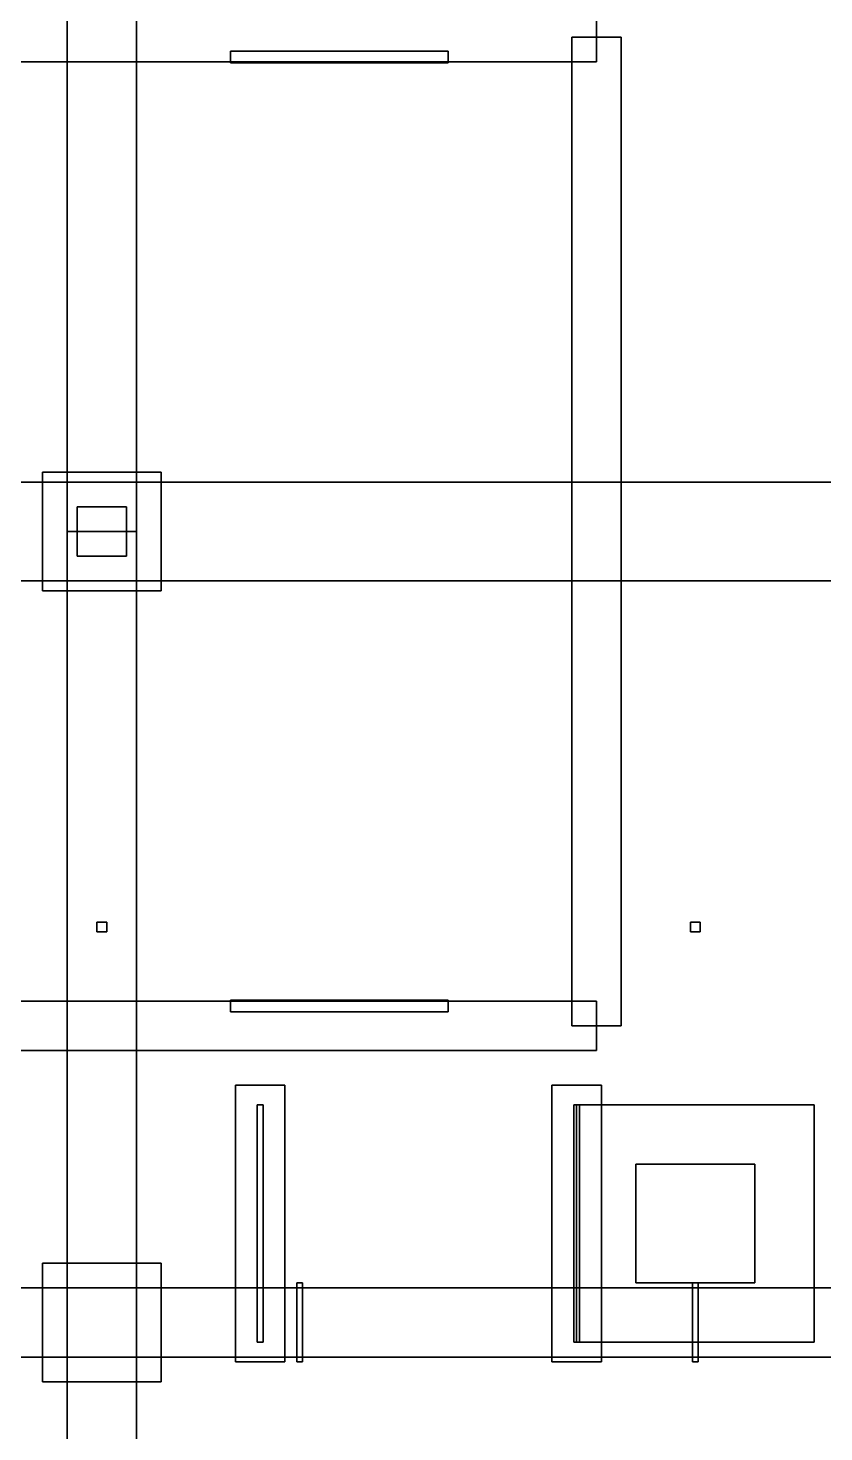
# Model space of a CAD drawing. Extents: x -17000 to 17000, y -13300 to 12090.
# Drawn here: x -373 to 3650, y -4554 to 2546 of the extents above; entities that cross this region are included whole.
import ezdxf

# ---------------------------------------------------------------- set-up
doc = ezdxf.new("R2010")
doc.units = 0
for name, color, linetype in [('A-DOOR', 3, 'CONTINUOUS'), ('A-FURN', 30, 'CONTINUOUS'), ('A-WALL', 7, 'CONTINUOUS'), ('E-CCTV', 3, 'CONTINUOUS'), ('E-LITE', 2, 'CONTINUOUS'), ('E-TRAY', 1, 'CONTINUOUS'), ('F-SPRN', 1, 'CONTINUOUS'), ('M-DIFF', 7, 'CONTINUOUS'), ('M-DUCT', 4, 'CONTINUOUS'), ('S-COLS', 9, 'CONTINUOUS'), ('S-SLAB', 8, 'CONTINUOUS')]:
    doc.layers.add(name, color=color, linetype=linetype)

msp = doc.modelspace()

# ---------------------------------------------------------------- linework, layer by layer
at = {"layer": 'A-DOOR'}
for points in [[(650, 2370, 2200), (1750, 2370, 2200), (1750, 2430, 2200), (650, 2430, 2200)], [(1750, 2370), (650, 2370), (650, 2430), (1750, 2430)], [(650, 2430), (650, 2430, 2200), (1750, 2430, 2200), (1750, 2430)], [(650, 2370), (650, 2370, 2200), (650, 2430, 2200), (650, 2430)], [(650, 2370, 6000), (1750, 2370, 6000), (1750, 2430, 6000), (650, 2430, 6000)], [(1750, 2370, 3800), (650, 2370, 3800), (650, 2430, 3800), (1750, 2430, 3800)], [(650, 2430, 3800), (650, 2430, 6000), (1750, 2430, 6000), (1750, 2430, 3800)], [(650, 2370, 3800), (650, 2370, 6000), (650, 2430, 6000), (650, 2430, 3800)], [(650, 2370, 9800), (1750, 2370, 9800), (1750, 2430, 9800), (650, 2430, 9800)], [(1750, 2370, 7600), (650, 2370, 7600), (650, 2430, 7600), (1750, 2430, 7600)], [(650, 2430, 7600), (650, 2430, 9800), (1750, 2430, 9800), (1750, 2430, 7600)], [(650, 2370, 7600), (650, 2370, 9800), (650, 2430, 9800), (650, 2430, 7600)], [(650, 2370, 13600), (1750, 2370, 13600), (1750, 2430, 13600), (650, 2430, 13600)], [(1750, 2370, 11400), (650, 2370, 11400), (650, 2430, 11400), (1750, 2430, 11400)], [(650, 2430, 11400), (650, 2430, 13600), (1750, 2430, 13600), (1750, 2430, 11400)], [(650, 2370, 11400), (650, 2370, 13600), (650, 2430, 13600), (650, 2430, 11400)], [(650, 2370, 17400), (1750, 2370, 17400), (1750, 2430, 17400), (650, 2430, 17400)], [(1750, 2370, 15200), (650, 2370, 15200), (650, 2430, 15200), (1750, 2430, 15200)], [(650, 2430, 15200), (650, 2430, 17400), (1750, 2430, 17400), (1750, 2430, 15200)], [(650, 2370, 15200), (650, 2370, 17400), (650, 2430, 17400), (650, 2430, 15200)], [(650, 2370, 21200), (1750, 2370, 21200), (1750, 2430, 21200), (650, 2430, 21200)], [(1750, 2370, 19000), (650, 2370, 19000), (650, 2430, 19000), (1750, 2430, 19000)], [(650, 2430, 19000), (650, 2430, 21200), (1750, 2430, 21200), (1750, 2430, 19000)], [(650, 2370, 19000), (650, 2370, 21200), (650, 2430, 21200), (650, 2430, 19000)], [(650, 2370, 25000), (1750, 2370, 25000), (1750, 2430, 25000), (650, 2430, 25000)], [(1750, 2370, 22800), (650, 2370, 22800), (650, 2430, 22800), (1750, 2430, 22800)], [(650, 2430, 22800), (650, 2430, 25000), (1750, 2430, 25000), (1750, 2430, 22800)], [(650, 2370, 22800), (650, 2370, 25000), (650, 2430, 25000), (650, 2430, 22800)], [(1750, 2370), (1750, 2430), (1750, 2430, 2200), (1750, 2370, 2200)], [(1750, 2370, 3800), (1750, 2430, 3800), (1750, 2430, 6000), (1750, 2370, 6000)], [(1750, 2370, 7600), (1750, 2430, 7600), (1750, 2430, 9800), (1750, 2370, 9800)], [(1750, 2370, 11400), (1750, 2430, 11400), (1750, 2430, 13600), (1750, 2370, 13600)], [(1750, 2370, 15200), (1750, 2430, 15200), (1750, 2430, 17400), (1750, 2370, 17400)], [(1750, 2370, 19000), (1750, 2430, 19000), (1750, 2430, 21200), (1750, 2370, 21200)], [(1750, 2370, 22800), (1750, 2430, 22800), (1750, 2430, 25000), (1750, 2370, 25000)], [(650, 2370), (1750, 2370), (1750, 2370, 2200), (650, 2370, 2200)], [(650, 2370, 3800), (1750, 2370, 3800), (1750, 2370, 6000), (650, 2370, 6000)], [(650, 2370, 7600), (1750, 2370, 7600), (1750, 2370, 9800), (650, 2370, 9800)], [(650, 2370, 11400), (1750, 2370, 11400), (1750, 2370, 13600), (650, 2370, 13600)], [(650, 2370, 15200), (1750, 2370, 15200), (1750, 2370, 17400), (650, 2370, 17400)], [(650, 2370, 19000), (1750, 2370, 19000), (1750, 2370, 21200), (650, 2370, 21200)], [(650, 2370, 22800), (1750, 2370, 22800), (1750, 2370, 25000), (650, 2370, 25000)], [(650, -2430, 2200), (1750, -2430, 2200), (1750, -2370, 2200), (650, -2370, 2200)], [(1750, -2430), (650, -2430), (650, -2370), (1750, -2370)], [(650, -2370), (650, -2370, 2200), (1750, -2370, 2200), (1750, -2370)], [(650, -2430), (650, -2430, 2200), (650, -2370, 2200), (650, -2370)], [(650, -2430, 6000), (1750, -2430, 6000), (1750, -2370, 6000), (650, -2370, 6000)], [(1750, -2430, 3800), (650, -2430, 3800), (650, -2370, 3800), (1750, -2370, 3800)], [(650, -2370, 3800), (650, -2370, 6000), (1750, -2370, 6000), (1750, -2370, 3800)], [(650, -2430, 3800), (650, -2430, 6000), (650, -2370, 6000), (650, -2370, 3800)], [(650, -2430, 9800), (1750, -2430, 9800), (1750, -2370, 9800), (650, -2370, 9800)], [(1750, -2430, 7600), (650, -2430, 7600), (650, -2370, 7600), (1750, -2370, 7600)], [(650, -2370, 7600), (650, -2370, 9800), (1750, -2370, 9800), (1750, -2370, 7600)], [(650, -2430, 7600), (650, -2430, 9800), (650, -2370, 9800), (650, -2370, 7600)], [(650, -2430, 13600), (1750, -2430, 13600), (1750, -2370, 13600), (650, -2370, 13600)], [(1750, -2430, 11400), (650, -2430, 11400), (650, -2370, 11400), (1750, -2370, 11400)], [(650, -2370, 11400), (650, -2370, 13600), (1750, -2370, 13600), (1750, -2370, 11400)], [(650, -2430, 11400), (650, -2430, 13600), (650, -2370, 13600), (650, -2370, 11400)], [(650, -2430, 17400), (1750, -2430, 17400), (1750, -2370, 17400), (650, -2370, 17400)], [(1750, -2430, 15200), (650, -2430, 15200), (650, -2370, 15200), (1750, -2370, 15200)], [(650, -2370, 15200), (650, -2370, 17400), (1750, -2370, 17400), (1750, -2370, 15200)], [(650, -2430, 15200), (650, -2430, 17400), (650, -2370, 17400), (650, -2370, 15200)], [(650, -2430, 21200), (1750, -2430, 21200), (1750, -2370, 21200), (650, -2370, 21200)], [(1750, -2430, 19000), (650, -2430, 19000), (650, -2370, 19000), (1750, -2370, 19000)], [(650, -2370, 19000), (650, -2370, 21200), (1750, -2370, 21200), (1750, -2370, 19000)], [(650, -2430, 19000), (650, -2430, 21200), (650, -2370, 21200), (650, -2370, 19000)], [(650, -2430, 25000), (1750, -2430, 25000), (1750, -2370, 25000), (650, -2370, 25000)], [(1750, -2430, 22800), (650, -2430, 22800), (650, -2370, 22800), (1750, -2370, 22800)], [(650, -2370, 22800), (650, -2370, 25000), (1750, -2370, 25000), (1750, -2370, 22800)], [(650, -2430, 22800), (650, -2430, 25000), (650, -2370, 25000), (650, -2370, 22800)], [(1750, -2430), (1750, -2370), (1750, -2370, 2200), (1750, -2430, 2200)], [(1750, -2430, 3800), (1750, -2370, 3800), (1750, -2370, 6000), (1750, -2430, 6000)], [(1750, -2430, 7600), (1750, -2370, 7600), (1750, -2370, 9800), (1750, -2430, 9800)], [(1750, -2430, 11400), (1750, -2370, 11400), (1750, -2370, 13600), (1750, -2430, 13600)], [(1750, -2430, 15200), (1750, -2370, 15200), (1750, -2370, 17400), (1750, -2430, 17400)], [(1750, -2430, 19000), (1750, -2370, 19000), (1750, -2370, 21200), (1750, -2430, 21200)], [(1750, -2430, 22800), (1750, -2370, 22800), (1750, -2370, 25000), (1750, -2430, 25000)], [(650, -2430), (1750, -2430), (1750, -2430, 2200), (650, -2430, 2200)], [(650, -2430, 3800), (1750, -2430, 3800), (1750, -2430, 6000), (650, -2430, 6000)], [(650, -2430, 7600), (1750, -2430, 7600), (1750, -2430, 9800), (650, -2430, 9800)], [(650, -2430, 11400), (1750, -2430, 11400), (1750, -2430, 13600), (650, -2430, 13600)], [(650, -2430, 15200), (1750, -2430, 15200), (1750, -2430, 17400), (650, -2430, 17400)], [(650, -2430, 19000), (1750, -2430, 19000), (1750, -2430, 21200), (650, -2430, 21200)], [(650, -2430, 22800), (1750, -2430, 22800), (1750, -2430, 25000), (650, -2430, 25000)], [(785, -4100, 1150), (815, -4100, 1150), (815, -2900, 1150), (785, -2900, 1150)], [(815, -4100, 350), (785, -4100, 350), (785, -2900, 350), (815, -2900, 350)], [(785, -2900, 350), (785, -2900, 1150), (815, -2900, 1150), (815, -2900, 350)], [(785, -4100, 350), (785, -4100, 1150), (785, -2900, 1150), (785, -2900, 350)], [(815, -4100, 350), (815, -2900, 350), (815, -2900, 1150), (815, -4100, 1150)], [(2385, -4100, 1150), (2415, -4100, 1150), (2415, -2900, 1150), (2385, -2900, 1150)], [(2415, -4100, 350), (2385, -4100, 350), (2385, -2900, 350), (2415, -2900, 350)], [(2385, -2900, 350), (2385, -2900, 1150), (2415, -2900, 1150), (2415, -2900, 350)], [(2385, -4100, 350), (2385, -4100, 1150), (2385, -2900, 1150), (2385, -2900, 350)], [(2415, -4100, 350), (2415, -2900, 350), (2415, -2900, 1150), (2415, -4100, 1150)], [(785, -4100, 350), (815, -4100, 350), (815, -4100, 1150), (785, -4100, 1150)], [(2385, -4100, 350), (2415, -4100, 350), (2415, -4100, 1150), (2385, -4100, 1150)]]:
    msp.add_3dface(points, dxfattribs=at)
at = {"layer": 'A-FURN'}
for points in [[(675, -4200, 1000), (925, -4200, 1000), (925, -2800, 1000), (675, -2800, 1000)], [(925, -4200), (675, -4200), (675, -2800), (925, -2800)], [(675, -2800), (675, -2800, 1000), (925, -2800, 1000), (925, -2800)], [(675, -4200), (675, -4200, 1000), (675, -2800, 1000), (675, -2800)], [(925, -4200), (925, -2800), (925, -2800, 1000), (925, -4200, 1000)], [(2275, -4200, 1000), (2525, -4200, 1000), (2525, -2800, 1000), (2275, -2800, 1000)], [(2525, -4200), (2275, -4200), (2275, -2800), (2525, -2800)], [(2275, -2800), (2275, -2800, 1000), (2525, -2800, 1000), (2525, -2800)], [(2275, -4200), (2275, -4200, 1000), (2275, -2800, 1000), (2275, -2800)], [(2525, -4200), (2525, -2800), (2525, -2800, 1000), (2525, -4200, 1000)], [(675, -4200), (925, -4200), (925, -4200, 1000), (675, -4200, 1000)], [(2275, -4200), (2525, -4200), (2525, -4200, 1000), (2275, -4200, 1000)]]:
    msp.add_3dface(points, dxfattribs=at)
at = {"layer": 'A-WALL'}
for points in [[(-11000, -6000, 26000), (11000, -6000, 26000), (11000, 6000, 26000), (-11000, 6000, 26000)], [(11000, -6000, 22800), (-11000, -6000, 22800), (-11000, 6000, 22800), (11000, 6000, 22800)]]:
    msp.add_3dface(points, dxfattribs=at)
at = {"layer": 'E-CCTV'}
for points in [[(-125, -125, 14325), (125, -125, 14325), (125, 125, 14325), (-125, 125, 14325)], [(125, -125, 14075), (-125, -125, 14075), (-125, 125, 14075), (125, 125, 14075)], [(-125, 125, 14075), (-125, 125, 14325), (125, 125, 14325), (125, 125, 14075)], [(-125, -125, 14075), (-125, -125, 14325), (-125, 125, 14325), (-125, 125, 14075)], [(-125, -125, 18125), (125, -125, 18125), (125, 125, 18125), (-125, 125, 18125)], [(125, -125, 17875), (-125, -125, 17875), (-125, 125, 17875), (125, 125, 17875)], [(-125, 125, 17875), (-125, 125, 18125), (125, 125, 18125), (125, 125, 17875)], [(-125, -125, 17875), (-125, -125, 18125), (-125, 125, 18125), (-125, 125, 17875)], [(125, -125, 14075), (125, 125, 14075), (125, 125, 14325), (125, -125, 14325)], [(125, -125, 17875), (125, 125, 17875), (125, 125, 18125), (125, -125, 18125)], [(-125, -125, 14075), (125, -125, 14075), (125, -125, 14325), (-125, -125, 14325)], [(-125, -125, 17875), (125, -125, 17875), (125, -125, 18125), (-125, -125, 18125)]]:
    msp.add_3dface(points, dxfattribs=at)
at = {"layer": 'E-LITE'}
for points in [[(-300, -300, 14120), (300, -300, 14120), (300, 300, 14120), (-300, 300, 14120)], [(300, -300, 14080), (-300, -300, 14080), (-300, 300, 14080), (300, 300, 14080)], [(-300, 300, 14080), (-300, 300, 14120), (300, 300, 14120), (300, 300, 14080)], [(-300, -300, 14080), (-300, -300, 14120), (-300, 300, 14120), (-300, 300, 14080)], [(-300, -300, 17920), (300, -300, 17920), (300, 300, 17920), (-300, 300, 17920)], [(300, -300, 17880), (-300, -300, 17880), (-300, 300, 17880), (300, 300, 17880)], [(-300, 300, 17880), (-300, 300, 17920), (300, 300, 17920), (300, 300, 17880)], [(-300, -300, 17880), (-300, -300, 17920), (-300, 300, 17920), (-300, 300, 17880)], [(300, -300, 14080), (300, 300, 14080), (300, 300, 14120), (300, -300, 14120)], [(300, -300, 17880), (300, 300, 17880), (300, 300, 17920), (300, -300, 17920)], [(-300, -300, 14080), (300, -300, 14080), (300, -300, 14120), (-300, -300, 14120)], [(-300, -300, 17880), (300, -300, 17880), (300, -300, 17920), (-300, -300, 17920)], [(-300, -4300, 14120), (300, -4300, 14120), (300, -3700, 14120), (-300, -3700, 14120)], [(300, -4300, 14080), (-300, -4300, 14080), (-300, -3700, 14080), (300, -3700, 14080)], [(-300, -3700, 14080), (-300, -3700, 14120), (300, -3700, 14120), (300, -3700, 14080)], [(-300, -4300, 14080), (-300, -4300, 14120), (-300, -3700, 14120), (-300, -3700, 14080)], [(-300, -4300, 17920), (300, -4300, 17920), (300, -3700, 17920), (-300, -3700, 17920)], [(300, -4300, 17880), (-300, -4300, 17880), (-300, -3700, 17880), (300, -3700, 17880)], [(-300, -3700, 17880), (-300, -3700, 17920), (300, -3700, 17920), (300, -3700, 17880)], [(-300, -4300, 17880), (-300, -4300, 17920), (-300, -3700, 17920), (-300, -3700, 17880)], [(300, -4300, 14080), (300, -3700, 14080), (300, -3700, 14120), (300, -4300, 14120)], [(300, -4300, 17880), (300, -3700, 17880), (300, -3700, 17920), (300, -4300, 17920)], [(-300, -4300, 14080), (300, -4300, 14080), (300, -4300, 14120), (-300, -4300, 14120)], [(-300, -4300, 17880), (300, -4300, 17880), (300, -4300, 17920), (-300, -4300, 17920)]]:
    msp.add_3dface(points, dxfattribs=at)
at = {"layer": 'E-TRAY'}
for points in [[(-16000, -4175, 14080), (16000, -4175, 14080), (16000, -3825, 14080), (-16000, -3825, 14080)], [(16000, -4175, 14020), (-16000, -4175, 14020), (-16000, -3825, 14020), (16000, -3825, 14020)], [(-16000, -3825, 14020), (-16000, -3825, 14080), (16000, -3825, 14080), (16000, -3825, 14020)], [(-16000, -4175, 17880), (16000, -4175, 17880), (16000, -3825, 17880), (-16000, -3825, 17880)], [(16000, -4175, 17820), (-16000, -4175, 17820), (-16000, -3825, 17820), (16000, -3825, 17820)], [(-16000, -3825, 17820), (-16000, -3825, 17880), (16000, -3825, 17880), (16000, -3825, 17820)], [(985, -4200, 14750), (1015, -4200, 14750), (1015, -3800, 14750), (985, -3800, 14750)], [(1015, -4200, 14050), (985, -4200, 14050), (985, -3800, 14050), (1015, -3800, 14050)], [(985, -3800, 14050), (985, -3800, 14750), (1015, -3800, 14750), (1015, -3800, 14050)], [(985, -4200, 14050), (985, -4200, 14750), (985, -3800, 14750), (985, -3800, 14050)], [(985, -4200, 18550), (1015, -4200, 18550), (1015, -3800, 18550), (985, -3800, 18550)], [(1015, -4200, 17850), (985, -4200, 17850), (985, -3800, 17850), (1015, -3800, 17850)], [(985, -3800, 17850), (985, -3800, 18550), (1015, -3800, 18550), (1015, -3800, 17850)], [(985, -4200, 17850), (985, -4200, 18550), (985, -3800, 18550), (985, -3800, 17850)], [(1015, -4200, 14050), (1015, -3800, 14050), (1015, -3800, 14750), (1015, -4200, 14750)], [(1015, -4200, 17850), (1015, -3800, 17850), (1015, -3800, 18550), (1015, -4200, 18550)], [(2985, -4200, 14750), (3015, -4200, 14750), (3015, -3800, 14750), (2985, -3800, 14750)], [(3015, -4200, 14050), (2985, -4200, 14050), (2985, -3800, 14050), (3015, -3800, 14050)], [(2985, -3800, 14050), (2985, -3800, 14750), (3015, -3800, 14750), (3015, -3800, 14050)], [(2985, -4200, 14050), (2985, -4200, 14750), (2985, -3800, 14750), (2985, -3800, 14050)], [(2985, -4200, 18550), (3015, -4200, 18550), (3015, -3800, 18550), (2985, -3800, 18550)], [(3015, -4200, 17850), (2985, -4200, 17850), (2985, -3800, 17850), (3015, -3800, 17850)], [(2985, -3800, 17850), (2985, -3800, 18550), (3015, -3800, 18550), (3015, -3800, 17850)], [(2985, -4200, 17850), (2985, -4200, 18550), (2985, -3800, 18550), (2985, -3800, 17850)], [(3015, -4200, 14050), (3015, -3800, 14050), (3015, -3800, 14750), (3015, -4200, 14750)], [(3015, -4200, 17850), (3015, -3800, 17850), (3015, -3800, 18550), (3015, -4200, 18550)], [(-16000, -4175, 14020), (16000, -4175, 14020), (16000, -4175, 14080), (-16000, -4175, 14080)], [(-16000, -4175, 17820), (16000, -4175, 17820), (16000, -4175, 17880), (-16000, -4175, 17880)], [(985, -4200, 14050), (1015, -4200, 14050), (1015, -4200, 14750), (985, -4200, 14750)], [(985, -4200, 17850), (1015, -4200, 17850), (1015, -4200, 18550), (985, -4200, 18550)], [(2985, -4200, 14050), (3015, -4200, 14050), (3015, -4200, 14750), (2985, -4200, 14750)], [(2985, -4200, 17850), (3015, -4200, 17850), (3015, -4200, 18550), (2985, -4200, 18550)]]:
    msp.add_3dface(points, dxfattribs=at)
at = {"layer": 'F-SPRN'}
for points in [[(-25, -2025, 14725), (25, -2025, 14725), (25, -1975, 14725), (-25, -1975, 14725)], [(25, -2025, 14575), (-25, -2025, 14575), (-25, -1975, 14575), (25, -1975, 14575)], [(-25, -1975, 14575), (-25, -1975, 14725), (25, -1975, 14725), (25, -1975, 14575)], [(-25, -2025, 14575), (-25, -2025, 14725), (-25, -1975, 14725), (-25, -1975, 14575)], [(-25, -2025, 18525), (25, -2025, 18525), (25, -1975, 18525), (-25, -1975, 18525)], [(25, -2025, 18375), (-25, -2025, 18375), (-25, -1975, 18375), (25, -1975, 18375)], [(-25, -1975, 18375), (-25, -1975, 18525), (25, -1975, 18525), (25, -1975, 18375)], [(-25, -2025, 18375), (-25, -2025, 18525), (-25, -1975, 18525), (-25, -1975, 18375)], [(25, -2025, 14575), (25, -1975, 14575), (25, -1975, 14725), (25, -2025, 14725)], [(25, -2025, 18375), (25, -1975, 18375), (25, -1975, 18525), (25, -2025, 18525)], [(2975, -2025, 14725), (3025, -2025, 14725), (3025, -1975, 14725), (2975, -1975, 14725)], [(3025, -2025, 14575), (2975, -2025, 14575), (2975, -1975, 14575), (3025, -1975, 14575)], [(2975, -1975, 14575), (2975, -1975, 14725), (3025, -1975, 14725), (3025, -1975, 14575)], [(2975, -2025, 14575), (2975, -2025, 14725), (2975, -1975, 14725), (2975, -1975, 14575)], [(2975, -2025, 18525), (3025, -2025, 18525), (3025, -1975, 18525), (2975, -1975, 18525)], [(3025, -2025, 18375), (2975, -2025, 18375), (2975, -1975, 18375), (3025, -1975, 18375)], [(2975, -1975, 18375), (2975, -1975, 18525), (3025, -1975, 18525), (3025, -1975, 18375)], [(2975, -2025, 18375), (2975, -2025, 18525), (2975, -1975, 18525), (2975, -1975, 18375)], [(3025, -2025, 14575), (3025, -1975, 14575), (3025, -1975, 14725), (3025, -2025, 14725)], [(3025, -2025, 18375), (3025, -1975, 18375), (3025, -1975, 18525), (3025, -2025, 18525)], [(-25, -2025, 14575), (25, -2025, 14575), (25, -2025, 14725), (-25, -2025, 14725)], [(-25, -2025, 18375), (25, -2025, 18375), (25, -2025, 18525), (-25, -2025, 18525)], [(2975, -2025, 14575), (3025, -2025, 14575), (3025, -2025, 14725), (2975, -2025, 14725)], [(2975, -2025, 18375), (3025, -2025, 18375), (3025, -2025, 18525), (2975, -2025, 18525)]]:
    msp.add_3dface(points, dxfattribs=at)
at = {"layer": 'M-DIFF'}
for points in [[(-300, -300, 14190), (300, -300, 14190), (300, 300, 14190), (-300, 300, 14190)], [(300, -300, 14110), (-300, -300, 14110), (-300, 300, 14110), (300, 300, 14110)], [(-300, 300, 14110), (-300, 300, 14190), (300, 300, 14190), (300, 300, 14110)], [(-300, -300, 14110), (-300, -300, 14190), (-300, 300, 14190), (-300, 300, 14110)], [(-300, -300, 17990), (300, -300, 17990), (300, 300, 17990), (-300, 300, 17990)], [(300, -300, 17910), (-300, -300, 17910), (-300, 300, 17910), (300, 300, 17910)], [(-300, 300, 17910), (-300, 300, 17990), (300, 300, 17990), (300, 300, 17910)], [(-300, -300, 17910), (-300, -300, 17990), (-300, 300, 17990), (-300, 300, 17910)], [(300, -300, 14110), (300, 300, 14110), (300, 300, 14190), (300, -300, 14190)], [(300, -300, 17910), (300, 300, 17910), (300, 300, 17990), (300, -300, 17990)], [(-300, -300, 14110), (300, -300, 14110), (300, -300, 14190), (-300, -300, 14190)], [(-300, -300, 17910), (300, -300, 17910), (300, -300, 17990), (-300, -300, 17990)]]:
    msp.add_3dface(points, dxfattribs=at)
at = {"layer": 'M-DUCT'}
for points in [[(-175, 0, 14475), (175, 0, 14475), (175, 10000, 14475), (-175, 10000, 14475)], [(175, 0, 14225), (-175, 0, 14225), (-175, 10000, 14225), (175, 10000, 14225)], [(-175, 0, 14225), (-175, 0, 14475), (-175, 10000, 14475), (-175, 10000, 14225)], [(-175, 0, 18275), (175, 0, 18275), (175, 10000, 18275), (-175, 10000, 18275)], [(175, 0, 18025), (-175, 0, 18025), (-175, 10000, 18025), (175, 10000, 18025)], [(-175, 0, 18025), (-175, 0, 18275), (-175, 10000, 18275), (-175, 10000, 18025)], [(175, 0, 14225), (175, 10000, 14225), (175, 10000, 14475), (175, 0, 14475)], [(175, 0, 18025), (175, 10000, 18025), (175, 10000, 18275), (175, 0, 18275)], [(-15000, -250, 14500), (15000, -250, 14500), (15000, 250, 14500), (-15000, 250, 14500)], [(15000, -250, 14200), (-15000, -250, 14200), (-15000, 250, 14200), (15000, 250, 14200)], [(-15000, 250, 14200), (-15000, 250, 14500), (15000, 250, 14500), (15000, 250, 14200)], [(-15000, -250, 18300), (15000, -250, 18300), (15000, 250, 18300), (-15000, 250, 18300)], [(15000, -250, 18000), (-15000, -250, 18000), (-15000, 250, 18000), (15000, 250, 18000)], [(-15000, 250, 18000), (-15000, 250, 18300), (15000, 250, 18300), (15000, 250, 18000)], [(-175, 0, 14225), (175, 0, 14225), (175, 0, 14475), (-175, 0, 14475)], [(-175, -10000, 14475), (175, -10000, 14475), (175, 0, 14475), (-175, 0, 14475)], [(175, -10000, 14225), (-175, -10000, 14225), (-175, 0, 14225), (175, 0, 14225)], [(-175, 0, 14225), (-175, 0, 14475), (175, 0, 14475), (175, 0, 14225)], [(-175, -10000, 14225), (-175, -10000, 14475), (-175, 0, 14475), (-175, 0, 14225)], [(-175, 0, 18025), (175, 0, 18025), (175, 0, 18275), (-175, 0, 18275)], [(-175, -10000, 18275), (175, -10000, 18275), (175, 0, 18275), (-175, 0, 18275)], [(175, -10000, 18025), (-175, -10000, 18025), (-175, 0, 18025), (175, 0, 18025)], [(-175, 0, 18025), (-175, 0, 18275), (175, 0, 18275), (175, 0, 18025)], [(-175, -10000, 18025), (-175, -10000, 18275), (-175, 0, 18275), (-175, 0, 18025)], [(175, -10000, 14225), (175, 0, 14225), (175, 0, 14475), (175, -10000, 14475)], [(175, -10000, 18025), (175, 0, 18025), (175, 0, 18275), (175, -10000, 18275)], [(-15000, -250, 14200), (15000, -250, 14200), (15000, -250, 14500), (-15000, -250, 14500)], [(-15000, -250, 18000), (15000, -250, 18000), (15000, -250, 18300), (-15000, -250, 18300)]]:
    msp.add_3dface(points, dxfattribs=at)
at = {"layer": 'S-COLS'}
for points in [[(-2500, 2375, 3625), (2500, 2375, 3625), (2500, 2625, 3625), (-2500, 2625, 3625)], [(2500, 2375, 175), (-2500, 2375, 175), (-2500, 2625, 175), (2500, 2625, 175)], [(-2500, 2375, 7425), (2500, 2375, 7425), (2500, 2625, 7425), (-2500, 2625, 7425)], [(2500, 2375, 3975), (-2500, 2375, 3975), (-2500, 2625, 3975), (2500, 2625, 3975)], [(-2500, 2375, 11225), (2500, 2375, 11225), (2500, 2625, 11225), (-2500, 2625, 11225)], [(2500, 2375, 7775), (-2500, 2375, 7775), (-2500, 2625, 7775), (2500, 2625, 7775)], [(-2500, 2375, 15025), (2500, 2375, 15025), (2500, 2625, 15025), (-2500, 2625, 15025)], [(2500, 2375, 11575), (-2500, 2375, 11575), (-2500, 2625, 11575), (2500, 2625, 11575)], [(-2500, 2375, 18825), (2500, 2375, 18825), (2500, 2625, 18825), (-2500, 2625, 18825)], [(2500, 2375, 15375), (-2500, 2375, 15375), (-2500, 2625, 15375), (2500, 2625, 15375)], [(-2500, 2375, 22625), (2500, 2375, 22625), (2500, 2625, 22625), (-2500, 2625, 22625)], [(2500, 2375, 19175), (-2500, 2375, 19175), (-2500, 2625, 19175), (2500, 2625, 19175)], [(-2500, 2375, 26425), (2500, 2375, 26425), (2500, 2625, 26425), (-2500, 2625, 26425)], [(2500, 2375, 22975), (-2500, 2375, 22975), (-2500, 2625, 22975), (2500, 2625, 22975)], [(2500, 2375, 175), (2500, 2625, 175), (2500, 2625, 3625), (2500, 2375, 3625)], [(2500, 2375, 3975), (2500, 2625, 3975), (2500, 2625, 7425), (2500, 2375, 7425)], [(2500, 2375, 7775), (2500, 2625, 7775), (2500, 2625, 11225), (2500, 2375, 11225)], [(2500, 2375, 11575), (2500, 2625, 11575), (2500, 2625, 15025), (2500, 2375, 15025)], [(2500, 2375, 15375), (2500, 2625, 15375), (2500, 2625, 18825), (2500, 2375, 18825)], [(2500, 2375, 19175), (2500, 2625, 19175), (2500, 2625, 22625), (2500, 2375, 22625)], [(2500, 2375, 22975), (2500, 2625, 22975), (2500, 2625, 26425), (2500, 2375, 26425)], [(2375, -2500, 3625), (2625, -2500, 3625), (2625, 2500, 3625), (2375, 2500, 3625)], [(2625, -2500, 175), (2375, -2500, 175), (2375, 2500, 175), (2625, 2500, 175)], [(2375, 2500, 175), (2375, 2500, 3625), (2625, 2500, 3625), (2625, 2500, 175)], [(2375, -2500, 175), (2375, -2500, 3625), (2375, 2500, 3625), (2375, 2500, 175)], [(2375, -2500, 7425), (2625, -2500, 7425), (2625, 2500, 7425), (2375, 2500, 7425)], [(2625, -2500, 3975), (2375, -2500, 3975), (2375, 2500, 3975), (2625, 2500, 3975)], [(2375, 2500, 3975), (2375, 2500, 7425), (2625, 2500, 7425), (2625, 2500, 3975)], [(2375, -2500, 3975), (2375, -2500, 7425), (2375, 2500, 7425), (2375, 2500, 3975)], [(2375, -2500, 11225), (2625, -2500, 11225), (2625, 2500, 11225), (2375, 2500, 11225)], [(2625, -2500, 7775), (2375, -2500, 7775), (2375, 2500, 7775), (2625, 2500, 7775)], [(2375, 2500, 7775), (2375, 2500, 11225), (2625, 2500, 11225), (2625, 2500, 7775)], [(2375, -2500, 7775), (2375, -2500, 11225), (2375, 2500, 11225), (2375, 2500, 7775)], [(2375, -2500, 15025), (2625, -2500, 15025), (2625, 2500, 15025), (2375, 2500, 15025)], [(2625, -2500, 11575), (2375, -2500, 11575), (2375, 2500, 11575), (2625, 2500, 11575)], [(2375, 2500, 11575), (2375, 2500, 15025), (2625, 2500, 15025), (2625, 2500, 11575)], [(2375, -2500, 11575), (2375, -2500, 15025), (2375, 2500, 15025), (2375, 2500, 11575)], [(2375, -2500, 18825), (2625, -2500, 18825), (2625, 2500, 18825), (2375, 2500, 18825)], [(2625, -2500, 15375), (2375, -2500, 15375), (2375, 2500, 15375), (2625, 2500, 15375)], [(2375, 2500, 15375), (2375, 2500, 18825), (2625, 2500, 18825), (2625, 2500, 15375)], [(2375, -2500, 15375), (2375, -2500, 18825), (2375, 2500, 18825), (2375, 2500, 15375)], [(2375, -2500, 22625), (2625, -2500, 22625), (2625, 2500, 22625), (2375, 2500, 22625)], [(2625, -2500, 19175), (2375, -2500, 19175), (2375, 2500, 19175), (2625, 2500, 19175)], [(2375, 2500, 19175), (2375, 2500, 22625), (2625, 2500, 22625), (2625, 2500, 19175)], [(2375, -2500, 19175), (2375, -2500, 22625), (2375, 2500, 22625), (2375, 2500, 19175)], [(2375, -2500, 26425), (2625, -2500, 26425), (2625, 2500, 26425), (2375, 2500, 26425)], [(2625, -2500, 22975), (2375, -2500, 22975), (2375, 2500, 22975), (2625, 2500, 22975)], [(2375, 2500, 22975), (2375, 2500, 26425), (2625, 2500, 26425), (2625, 2500, 22975)], [(2375, -2500, 22975), (2375, -2500, 26425), (2375, 2500, 26425), (2375, 2500, 22975)], [(2625, -2500, 175), (2625, 2500, 175), (2625, 2500, 3625), (2625, -2500, 3625)], [(2625, -2500, 3975), (2625, 2500, 3975), (2625, 2500, 7425), (2625, -2500, 7425)], [(2625, -2500, 7775), (2625, 2500, 7775), (2625, 2500, 11225), (2625, -2500, 11225)], [(2625, -2500, 11575), (2625, 2500, 11575), (2625, 2500, 15025), (2625, -2500, 15025)], [(2625, -2500, 15375), (2625, 2500, 15375), (2625, 2500, 18825), (2625, -2500, 18825)], [(2625, -2500, 19175), (2625, 2500, 19175), (2625, 2500, 22625), (2625, -2500, 22625)], [(2625, -2500, 22975), (2625, 2500, 22975), (2625, 2500, 26425), (2625, -2500, 26425)], [(-2500, 2375, 175), (2500, 2375, 175), (2500, 2375, 3625), (-2500, 2375, 3625)], [(-2500, 2375, 3975), (2500, 2375, 3975), (2500, 2375, 7425), (-2500, 2375, 7425)], [(-2500, 2375, 7775), (2500, 2375, 7775), (2500, 2375, 11225), (-2500, 2375, 11225)], [(-2500, 2375, 11575), (2500, 2375, 11575), (2500, 2375, 15025), (-2500, 2375, 15025)], [(-2500, 2375, 15375), (2500, 2375, 15375), (2500, 2375, 18825), (-2500, 2375, 18825)], [(-2500, 2375, 19175), (2500, 2375, 19175), (2500, 2375, 22625), (-2500, 2375, 22625)], [(-2500, 2375, 22975), (2500, 2375, 22975), (2500, 2375, 26425), (-2500, 2375, 26425)], [(-2500, -2625, 3625), (2500, -2625, 3625), (2500, -2375, 3625), (-2500, -2375, 3625)], [(2500, -2625, 175), (-2500, -2625, 175), (-2500, -2375, 175), (2500, -2375, 175)], [(-2500, -2375, 175), (-2500, -2375, 3625), (2500, -2375, 3625), (2500, -2375, 175)], [(-2500, -2625, 7425), (2500, -2625, 7425), (2500, -2375, 7425), (-2500, -2375, 7425)], [(2500, -2625, 3975), (-2500, -2625, 3975), (-2500, -2375, 3975), (2500, -2375, 3975)], [(-2500, -2375, 3975), (-2500, -2375, 7425), (2500, -2375, 7425), (2500, -2375, 3975)], [(-2500, -2625, 11225), (2500, -2625, 11225), (2500, -2375, 11225), (-2500, -2375, 11225)], [(2500, -2625, 7775), (-2500, -2625, 7775), (-2500, -2375, 7775), (2500, -2375, 7775)], [(-2500, -2375, 7775), (-2500, -2375, 11225), (2500, -2375, 11225), (2500, -2375, 7775)], [(-2500, -2625, 15025), (2500, -2625, 15025), (2500, -2375, 15025), (-2500, -2375, 15025)], [(2500, -2625, 11575), (-2500, -2625, 11575), (-2500, -2375, 11575), (2500, -2375, 11575)], [(-2500, -2375, 11575), (-2500, -2375, 15025), (2500, -2375, 15025), (2500, -2375, 11575)], [(-2500, -2625, 18825), (2500, -2625, 18825), (2500, -2375, 18825), (-2500, -2375, 18825)], [(2500, -2625, 15375), (-2500, -2625, 15375), (-2500, -2375, 15375), (2500, -2375, 15375)], [(-2500, -2375, 15375), (-2500, -2375, 18825), (2500, -2375, 18825), (2500, -2375, 15375)], [(-2500, -2625, 22625), (2500, -2625, 22625), (2500, -2375, 22625), (-2500, -2375, 22625)], [(2500, -2625, 19175), (-2500, -2625, 19175), (-2500, -2375, 19175), (2500, -2375, 19175)], [(-2500, -2375, 19175), (-2500, -2375, 22625), (2500, -2375, 22625), (2500, -2375, 19175)], [(-2500, -2625, 26425), (2500, -2625, 26425), (2500, -2375, 26425), (-2500, -2375, 26425)], [(2500, -2625, 22975), (-2500, -2625, 22975), (-2500, -2375, 22975), (2500, -2375, 22975)], [(-2500, -2375, 22975), (-2500, -2375, 26425), (2500, -2375, 26425), (2500, -2375, 22975)], [(2500, -2625, 175), (2500, -2375, 175), (2500, -2375, 3625), (2500, -2625, 3625)], [(2500, -2625, 3975), (2500, -2375, 3975), (2500, -2375, 7425), (2500, -2625, 7425)], [(2500, -2625, 7775), (2500, -2375, 7775), (2500, -2375, 11225), (2500, -2625, 11225)], [(2500, -2625, 11575), (2500, -2375, 11575), (2500, -2375, 15025), (2500, -2625, 15025)], [(2500, -2625, 15375), (2500, -2375, 15375), (2500, -2375, 18825), (2500, -2625, 18825)], [(2500, -2625, 19175), (2500, -2375, 19175), (2500, -2375, 22625), (2500, -2625, 22625)], [(2500, -2625, 22975), (2500, -2375, 22975), (2500, -2375, 26425), (2500, -2625, 26425)], [(2375, -2500, 175), (2625, -2500, 175), (2625, -2500, 3625), (2375, -2500, 3625)], [(2375, -2500, 3975), (2625, -2500, 3975), (2625, -2500, 7425), (2375, -2500, 7425)], [(2375, -2500, 7775), (2625, -2500, 7775), (2625, -2500, 11225), (2375, -2500, 11225)], [(2375, -2500, 11575), (2625, -2500, 11575), (2625, -2500, 15025), (2375, -2500, 15025)], [(2375, -2500, 15375), (2625, -2500, 15375), (2625, -2500, 18825), (2375, -2500, 18825)], [(2375, -2500, 19175), (2625, -2500, 19175), (2625, -2500, 22625), (2375, -2500, 22625)], [(2375, -2500, 22975), (2625, -2500, 22975), (2625, -2500, 26425), (2375, -2500, 26425)], [(-2500, -2625, 175), (2500, -2625, 175), (2500, -2625, 3625), (-2500, -2625, 3625)], [(-2500, -2625, 3975), (2500, -2625, 3975), (2500, -2625, 7425), (-2500, -2625, 7425)], [(-2500, -2625, 7775), (2500, -2625, 7775), (2500, -2625, 11225), (-2500, -2625, 11225)], [(-2500, -2625, 11575), (2500, -2625, 11575), (2500, -2625, 15025), (-2500, -2625, 15025)], [(-2500, -2625, 15375), (2500, -2625, 15375), (2500, -2625, 18825), (-2500, -2625, 18825)], [(-2500, -2625, 19175), (2500, -2625, 19175), (2500, -2625, 22625), (-2500, -2625, 22625)], [(-2500, -2625, 22975), (2500, -2625, 22975), (2500, -2625, 26425), (-2500, -2625, 26425)], [(2400, -4100, 3625), (3600, -4100, 3625), (3600, -2900, 3625), (2400, -2900, 3625)], [(3600, -4100, 3425), (2400, -4100, 3425), (2400, -2900, 3425), (3600, -2900, 3425)], [(2400, -2900, 3425), (2400, -2900, 3625), (3600, -2900, 3625), (3600, -2900, 3425)], [(2400, -4100, 3425), (2400, -4100, 3625), (2400, -2900, 3625), (2400, -2900, 3425)], [(2400, -4100, 7425), (3600, -4100, 7425), (3600, -2900, 7425), (2400, -2900, 7425)], [(3600, -4100, 7225), (2400, -4100, 7225), (2400, -2900, 7225), (3600, -2900, 7225)], [(2400, -2900, 7225), (2400, -2900, 7425), (3600, -2900, 7425), (3600, -2900, 7225)], [(2400, -4100, 7225), (2400, -4100, 7425), (2400, -2900, 7425), (2400, -2900, 7225)], [(2400, -4100, 11225), (3600, -4100, 11225), (3600, -2900, 11225), (2400, -2900, 11225)], [(3600, -4100, 11025), (2400, -4100, 11025), (2400, -2900, 11025), (3600, -2900, 11025)], [(2400, -2900, 11025), (2400, -2900, 11225), (3600, -2900, 11225), (3600, -2900, 11025)], [(2400, -4100, 11025), (2400, -4100, 11225), (2400, -2900, 11225), (2400, -2900, 11025)], [(2400, -4100, 15025), (3600, -4100, 15025), (3600, -2900, 15025), (2400, -2900, 15025)], [(3600, -4100, 14825), (2400, -4100, 14825), (2400, -2900, 14825), (3600, -2900, 14825)], [(2400, -2900, 14825), (2400, -2900, 15025), (3600, -2900, 15025), (3600, -2900, 14825)], [(2400, -4100, 14825), (2400, -4100, 15025), (2400, -2900, 15025), (2400, -2900, 14825)], [(2400, -4100, 18825), (3600, -4100, 18825), (3600, -2900, 18825), (2400, -2900, 18825)], [(3600, -4100, 18625), (2400, -4100, 18625), (2400, -2900, 18625), (3600, -2900, 18625)], [(2400, -2900, 18625), (2400, -2900, 18825), (3600, -2900, 18825), (3600, -2900, 18625)], [(2400, -4100, 18625), (2400, -4100, 18825), (2400, -2900, 18825), (2400, -2900, 18625)], [(2400, -4100, 22625), (3600, -4100, 22625), (3600, -2900, 22625), (2400, -2900, 22625)], [(3600, -4100, 22425), (2400, -4100, 22425), (2400, -2900, 22425), (3600, -2900, 22425)], [(2400, -2900, 22425), (2400, -2900, 22625), (3600, -2900, 22625), (3600, -2900, 22425)], [(2400, -4100, 22425), (2400, -4100, 22625), (2400, -2900, 22625), (2400, -2900, 22425)], [(2400, -4100, 26425), (3600, -4100, 26425), (3600, -2900, 26425), (2400, -2900, 26425)], [(3600, -4100, 26225), (2400, -4100, 26225), (2400, -2900, 26225), (3600, -2900, 26225)], [(2400, -2900, 26225), (2400, -2900, 26425), (3600, -2900, 26425), (3600, -2900, 26225)], [(2400, -4100, 26225), (2400, -4100, 26425), (2400, -2900, 26425), (2400, -2900, 26225)], [(3600, -4100, 3425), (3600, -2900, 3425), (3600, -2900, 3625), (3600, -4100, 3625)], [(3600, -4100, 7225), (3600, -2900, 7225), (3600, -2900, 7425), (3600, -4100, 7425)], [(3600, -4100, 11025), (3600, -2900, 11025), (3600, -2900, 11225), (3600, -4100, 11225)], [(3600, -4100, 14825), (3600, -2900, 14825), (3600, -2900, 15025), (3600, -4100, 15025)], [(3600, -4100, 18625), (3600, -2900, 18625), (3600, -2900, 18825), (3600, -4100, 18825)], [(3600, -4100, 22425), (3600, -2900, 22425), (3600, -2900, 22625), (3600, -4100, 22625)], [(3600, -4100, 26225), (3600, -2900, 26225), (3600, -2900, 26425), (3600, -4100, 26425)], [(2700, -3800, 3625), (3300, -3800, 3625), (3300, -3200, 3625), (2700, -3200, 3625)], [(3300, -3800, 175), (2700, -3800, 175), (2700, -3200, 175), (3300, -3200, 175)], [(2700, -3200, 175), (2700, -3200, 3625), (3300, -3200, 3625), (3300, -3200, 175)], [(2700, -3800, 175), (2700, -3800, 3625), (2700, -3200, 3625), (2700, -3200, 175)], [(2700, -3800, 7425), (3300, -3800, 7425), (3300, -3200, 7425), (2700, -3200, 7425)], [(3300, -3800, 3975), (2700, -3800, 3975), (2700, -3200, 3975), (3300, -3200, 3975)], [(2700, -3200, 3975), (2700, -3200, 7425), (3300, -3200, 7425), (3300, -3200, 3975)], [(2700, -3800, 3975), (2700, -3800, 7425), (2700, -3200, 7425), (2700, -3200, 3975)], [(2700, -3800, 11225), (3300, -3800, 11225), (3300, -3200, 11225), (2700, -3200, 11225)], [(3300, -3800, 7775), (2700, -3800, 7775), (2700, -3200, 7775), (3300, -3200, 7775)], [(2700, -3200, 7775), (2700, -3200, 11225), (3300, -3200, 11225), (3300, -3200, 7775)], [(2700, -3800, 7775), (2700, -3800, 11225), (2700, -3200, 11225), (2700, -3200, 7775)], [(2700, -3800, 15025), (3300, -3800, 15025), (3300, -3200, 15025), (2700, -3200, 15025)], [(3300, -3800, 11575), (2700, -3800, 11575), (2700, -3200, 11575), (3300, -3200, 11575)], [(2700, -3200, 11575), (2700, -3200, 15025), (3300, -3200, 15025), (3300, -3200, 11575)], [(2700, -3800, 11575), (2700, -3800, 15025), (2700, -3200, 15025), (2700, -3200, 11575)], [(2700, -3800, 18825), (3300, -3800, 18825), (3300, -3200, 18825), (2700, -3200, 18825)], [(3300, -3800, 15375), (2700, -3800, 15375), (2700, -3200, 15375), (3300, -3200, 15375)], [(2700, -3200, 15375), (2700, -3200, 18825), (3300, -3200, 18825), (3300, -3200, 15375)], [(2700, -3800, 15375), (2700, -3800, 18825), (2700, -3200, 18825), (2700, -3200, 15375)], [(2700, -3800, 22625), (3300, -3800, 22625), (3300, -3200, 22625), (2700, -3200, 22625)], [(3300, -3800, 19175), (2700, -3800, 19175), (2700, -3200, 19175), (3300, -3200, 19175)], [(2700, -3200, 19175), (2700, -3200, 22625), (3300, -3200, 22625), (3300, -3200, 19175)], [(2700, -3800, 19175), (2700, -3800, 22625), (2700, -3200, 22625), (2700, -3200, 19175)], [(2700, -3800, 26425), (3300, -3800, 26425), (3300, -3200, 26425), (2700, -3200, 26425)], [(3300, -3800, 22975), (2700, -3800, 22975), (2700, -3200, 22975), (3300, -3200, 22975)], [(2700, -3200, 22975), (2700, -3200, 26425), (3300, -3200, 26425), (3300, -3200, 22975)], [(2700, -3800, 22975), (2700, -3800, 26425), (2700, -3200, 26425), (2700, -3200, 22975)], [(3300, -3800, 175), (3300, -3200, 175), (3300, -3200, 3625), (3300, -3800, 3625)], [(3300, -3800, 3975), (3300, -3200, 3975), (3300, -3200, 7425), (3300, -3800, 7425)], [(3300, -3800, 7775), (3300, -3200, 7775), (3300, -3200, 11225), (3300, -3800, 11225)], [(3300, -3800, 11575), (3300, -3200, 11575), (3300, -3200, 15025), (3300, -3800, 15025)], [(3300, -3800, 15375), (3300, -3200, 15375), (3300, -3200, 18825), (3300, -3800, 18825)], [(3300, -3800, 19175), (3300, -3200, 19175), (3300, -3200, 22625), (3300, -3800, 22625)], [(3300, -3800, 22975), (3300, -3200, 22975), (3300, -3200, 26425), (3300, -3800, 26425)], [(2700, -3800, 175), (3300, -3800, 175), (3300, -3800, 3625), (2700, -3800, 3625)], [(2700, -3800, 3975), (3300, -3800, 3975), (3300, -3800, 7425), (2700, -3800, 7425)], [(2700, -3800, 7775), (3300, -3800, 7775), (3300, -3800, 11225), (2700, -3800, 11225)], [(2700, -3800, 11575), (3300, -3800, 11575), (3300, -3800, 15025), (2700, -3800, 15025)], [(2700, -3800, 15375), (3300, -3800, 15375), (3300, -3800, 18825), (2700, -3800, 18825)], [(2700, -3800, 19175), (3300, -3800, 19175), (3300, -3800, 22625), (2700, -3800, 22625)], [(2700, -3800, 22975), (3300, -3800, 22975), (3300, -3800, 26425), (2700, -3800, 26425)], [(2400, -4100, 3425), (3600, -4100, 3425), (3600, -4100, 3625), (2400, -4100, 3625)], [(2400, -4100, 7225), (3600, -4100, 7225), (3600, -4100, 7425), (2400, -4100, 7425)], [(2400, -4100, 11025), (3600, -4100, 11025), (3600, -4100, 11225), (2400, -4100, 11225)], [(2400, -4100, 14825), (3600, -4100, 14825), (3600, -4100, 15025), (2400, -4100, 15025)], [(2400, -4100, 18625), (3600, -4100, 18625), (3600, -4100, 18825), (2400, -4100, 18825)], [(2400, -4100, 22425), (3600, -4100, 22425), (3600, -4100, 22625), (2400, -4100, 22625)], [(2400, -4100, 26225), (3600, -4100, 26225), (3600, -4100, 26425), (2400, -4100, 26425)]]:
    msp.add_3dface(points, dxfattribs=at)
at = {"layer": 'S-SLAB'}
for points in [[(-17000, -12000, 350), (17000, -12000, 350), (17000, 12000, 350), (-17000, 12000, 350)], [(17000, -12000), (-17000, -12000), (-17000, 12000), (17000, 12000)], [(-17000, -12000, 4150), (17000, -12000, 4150), (17000, 12000, 4150), (-17000, 12000, 4150)], [(17000, -12000, 3800), (-17000, -12000, 3800), (-17000, 12000, 3800), (17000, 12000, 3800)], [(-17000, -12000, 7950), (17000, -12000, 7950), (17000, 12000, 7950), (-17000, 12000, 7950)], [(17000, -12000, 7600), (-17000, -12000, 7600), (-17000, 12000, 7600), (17000, 12000, 7600)], [(-17000, -12000, 11750), (17000, -12000, 11750), (17000, 12000, 11750), (-17000, 12000, 11750)], [(17000, -12000, 11400), (-17000, -12000, 11400), (-17000, 12000, 11400), (17000, 12000, 11400)], [(-17000, -12000, 15550), (17000, -12000, 15550), (17000, 12000, 15550), (-17000, 12000, 15550)], [(17000, -12000, 15200), (-17000, -12000, 15200), (-17000, 12000, 15200), (17000, 12000, 15200)], [(-17000, -12000, 19350), (17000, -12000, 19350), (17000, 12000, 19350), (-17000, 12000, 19350)], [(17000, -12000, 19000), (-17000, -12000, 19000), (-17000, 12000, 19000), (17000, 12000, 19000)], [(-17000, -12000, 23150), (17000, -12000, 23150), (17000, 12000, 23150), (-17000, 12000, 23150)], [(17000, -12000, 22800), (-17000, -12000, 22800), (-17000, 12000, 22800), (17000, 12000, 22800)]]:
    msp.add_3dface(points, dxfattribs=at)

doc.saveas('drawing.dxf')
